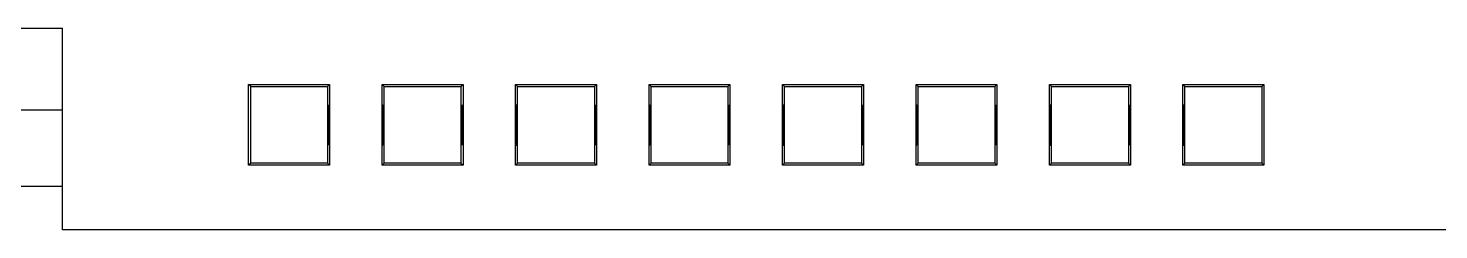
# Model space of a CAD drawing. Header units: millimetres. Extents: x 369186 to 503668, y -134064 to -104329.
# Drawn here: x 486368 to 490553, y -119268 to -118668 of the extents above; entities that cross this region are included whole.
import ezdxf

# ---------------------------------------------------------------- set-up
doc = ezdxf.new("R2010")
doc.units = ezdxf.units.MM
doc.layers.add('8_ALL_NOTES_BALLOONS_SYMBOLS_GT', color=7, linetype='Continuous')

msp = doc.modelspace()

# ---------------------------------------------------------------- linework, layer by layer
at = {"layer": '8_ALL_NOTES_BALLOONS_SYMBOLS_GT', "color": 7, "linetype": 'Continuous'}
for p, q in [((486193.8, -118668.3), (486469.8, -118668.3)), ((486469.8, -119268.3), (486469.8, -118668.3)), ((487027.8, -118842.3), (487021.8, -118836.3)), ((487021.8, -118836.3), (487261.8, -118836.3)), ((487021.8, -119076.3), (487021.8, -118836.3)), ((487027.8, -118842.3), (487255.8, -118842.3)), ((487027.8, -119070.3), (487027.8, -118842.3)), ((487255.8, -118842.3), (487261.8, -118836.3)), ((487255.8, -118842.3), (487255.8, -119070.3)), ((487261.8, -118836.3), (487261.8, -119076.3)), ((487423.8, -118842.3), (487417.8, -118836.3)), ((487417.8, -118836.3), (487657.8, -118836.3)), ((487417.8, -119076.3), (487417.8, -118836.3)), ((487423.8, -118842.3), (487651.8, -118842.3)), ((487423.8, -119070.3), (487423.8, -118842.3)), ((487651.8, -118842.3), (487657.8, -118836.3)), ((487651.8, -118842.3), (487651.8, -119070.3)), ((487657.8, -118836.3), (487657.8, -119076.3)), ((487819.8, -118842.3), (487813.8, -118836.3)), ((487813.8, -118836.3), (488053.8, -118836.3)), ((487813.8, -119076.3), (487813.8, -118836.3)), ((487819.8, -118842.3), (488047.8, -118842.3)), ((487819.8, -119070.3), (487819.8, -118842.3)), ((488047.8, -118842.3), (488053.8, -118836.3)), ((488047.8, -118842.3), (488047.8, -119070.3)), ((488053.8, -118836.3), (488053.8, -119076.3)), ((488215.8, -118842.3), (488209.8, -118836.3)), ((488209.8, -118836.3), (488449.8, -118836.3)), ((488209.8, -119076.3), (488209.8, -118836.3)), ((488215.8, -118842.3), (488443.8, -118842.3)), ((488215.8, -119070.3), (488215.8, -118842.3)), ((488443.8, -118842.3), (488449.8, -118836.3)), ((488443.8, -118842.3), (488443.8, -119070.3)), ((488449.8, -118836.3), (488449.8, -119076.3)), ((488611.8, -118842.3), (488605.8, -118836.3)), ((488605.8, -118836.3), (488845.8, -118836.3)), ((488605.8, -119076.3), (488605.8, -118836.3)), ((488611.8, -118842.3), (488839.8, -118842.3)), ((488611.8, -119070.3), (488611.8, -118842.3)), ((488839.8, -118842.3), (488845.8, -118836.3)), ((488839.8, -118842.3), (488839.8, -119070.3)), ((488845.8, -118836.3), (488845.8, -119076.3)), ((489007.8, -118842.3), (489001.8, -118836.3)), ((489001.8, -118836.3), (489241.8, -118836.3)), ((489001.8, -119076.3), (489001.8, -118836.3)), ((489007.8, -118842.3), (489235.8, -118842.3)), ((489007.8, -119070.3), (489007.8, -118842.3)), ((489235.8, -118842.3), (489241.8, -118836.3)), ((489235.8, -118842.3), (489235.8, -119070.3)), ((489241.8, -118836.3), (489241.8, -119076.3)), ((489403.8, -118842.3), (489397.8, -118836.3)), ((489397.8, -118836.3), (489637.8, -118836.3)), ((489397.8, -119076.3), (489397.8, -118836.3)), ((489403.8, -118842.3), (489631.8, -118842.3)), ((489403.8, -119070.3), (489403.8, -118842.3)), ((489631.8, -118842.3), (489637.8, -118836.3)), ((489631.8, -118842.3), (489631.8, -119070.3)), ((489637.8, -118836.3), (489637.8, -119076.3)), ((489799.8, -118842.3), (489793.8, -118836.3)), ((489793.8, -118836.3), (490033.8, -118836.3)), ((489793.8, -119076.3), (489793.8, -118836.3)), ((489799.8, -118842.3), (490027.8, -118842.3)), ((489799.8, -119070.3), (489799.8, -118842.3)), ((490027.8, -118842.3), (490033.8, -118836.3)), ((490027.8, -118842.3), (490027.8, -119070.3)), ((490033.8, -118836.3), (490033.8, -119076.3)), ((486469.8, -118912.3), (486193.8, -118912.3)), ((487259.2, -118896.3), (487259.2, -119016.3)), ((487417.8, -118896.3), (487420.4, -118896.3)), ((487420.4, -118896.3), (487420.4, -119016.3)), ((487655.2, -118896.3), (487655.2, -119016.3)), ((487813.8, -118896.3), (487816.4, -118896.3)), ((487816.4, -118896.3), (487816.4, -119016.3)), ((488051.2, -118896.3), (488051.2, -119016.3)), ((488209.8, -118896.3), (488212.4, -118896.3)), ((488212.4, -118896.3), (488212.4, -119016.3)), ((488447.2, -118896.3), (488447.2, -119016.3)), ((488605.8, -118896.3), (488608.4, -118896.3)), ((488608.4, -118896.3), (488608.4, -119016.3)), ((488843.2, -118896.3), (488843.2, -119016.3)), ((489001.8, -118896.3), (489004.4, -118896.3)), ((489004.4, -118896.3), (489004.4, -119016.3)), ((489239.2, -118896.3), (489239.2, -119016.3)), ((489397.8, -118896.3), (489400.4, -118896.3)), ((489400.4, -118896.3), (489400.4, -119016.3)), ((489635.2, -118896.3), (489635.2, -119016.3)), ((489793.8, -118896.3), (489796.4, -118896.3)), ((489796.4, -118896.3), (489796.4, -119016.3)), ((487417.8, -119016.3), (487420.4, -119016.3)), ((487813.8, -119016.3), (487816.4, -119016.3)), ((488209.8, -119016.3), (488212.4, -119016.3)), ((488605.8, -119016.3), (488608.4, -119016.3)), ((489001.8, -119016.3), (489004.4, -119016.3)), ((489397.8, -119016.3), (489400.4, -119016.3)), ((489793.8, -119016.3), (489796.4, -119016.3)), ((487027.8, -119070.3), (487021.8, -119076.3)), ((487261.8, -119076.3), (487021.8, -119076.3)), ((487255.8, -119070.3), (487027.8, -119070.3)), ((487255.8, -119070.3), (487261.8, -119076.3)), ((487423.8, -119070.3), (487417.8, -119076.3)), ((487657.8, -119076.3), (487417.8, -119076.3)), ((487651.8, -119070.3), (487423.8, -119070.3)), ((487651.8, -119070.3), (487657.8, -119076.3)), ((487819.8, -119070.3), (487813.8, -119076.3)), ((488053.8, -119076.3), (487813.8, -119076.3)), ((488047.8, -119070.3), (487819.8, -119070.3)), ((488047.8, -119070.3), (488053.8, -119076.3)), ((488215.8, -119070.3), (488209.8, -119076.3)), ((488449.8, -119076.3), (488209.8, -119076.3)), ((488443.8, -119070.3), (488215.8, -119070.3)), ((488443.8, -119070.3), (488449.8, -119076.3)), ((488611.8, -119070.3), (488605.8, -119076.3)), ((488845.8, -119076.3), (488605.8, -119076.3)), ((488839.8, -119070.3), (488611.8, -119070.3)), ((488839.8, -119070.3), (488845.8, -119076.3)), ((489007.8, -119070.3), (489001.8, -119076.3)), ((489241.8, -119076.3), (489001.8, -119076.3)), ((489235.8, -119070.3), (489007.8, -119070.3)), ((489235.8, -119070.3), (489241.8, -119076.3)), ((489403.8, -119070.3), (489397.8, -119076.3)), ((489637.8, -119076.3), (489397.8, -119076.3)), ((489631.8, -119070.3), (489403.8, -119070.3)), ((489631.8, -119070.3), (489637.8, -119076.3)), ((489799.8, -119070.3), (489793.8, -119076.3)), ((490033.8, -119076.3), (489793.8, -119076.3)), ((490027.8, -119070.3), (489799.8, -119070.3)), ((490027.8, -119070.3), (490033.8, -119076.3)), ((486469.8, -119139.4), (486193.8, -119139.4)), ((494461.8, -119268.3), (486469.8, -119268.3))]:
    msp.add_line(p, q, dxfattribs=at)

doc.saveas('drawing.dxf')
